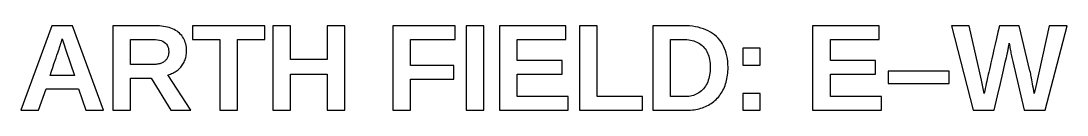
# Model space of a CAD drawing. Header units: metres. Extents: x -41.3 to 41.3, y -33.7 to 33.7.
# Drawn here: x 5.82 to 41.29, y -32.6 to -29.73 of the extents above; entities that cross this region are included whole.
import ezdxf

# ---------------------------------------------------------------- set-up
doc = ezdxf.new("R2010")
doc.units = ezdxf.units.M

msp = doc.modelspace()

# ---------------------------------------------------------------- linework, layer by layer
for p, q in [((6.86342, -29.7332), (5.81773, -32.5997)), ((7.57138, -29.7332), (6.86342, -29.7332)), ((8.61299, -32.5997), (7.57138, -29.7332)), ((10.3634, -29.7332), (8.9312, -29.7332)), ((8.9312, -29.7332), (8.9312, -32.5997)), ((10.4409, -29.7346), (10.3634, -29.7332)), ((10.5156, -29.7385), (10.4409, -29.7346)), ((10.5876, -29.745), (10.5156, -29.7385)), ((10.6567, -29.7542), (10.5876, -29.745)), ((10.7232, -29.7659), (10.6567, -29.7542)), ((10.7868, -29.7803), (10.7232, -29.7659)), ((10.8477, -29.7973), (10.7868, -29.7803)), ((14.0913, -29.7332), (11.6378, -29.7332)), ((11.6378, -29.7332), (11.6378, -30.1971)), ((14.0913, -30.1971), (14.0913, -29.7332)), ((14.9554, -29.7332), (14.3552, -29.7332)), ((14.3552, -29.7332), (14.3552, -32.5997)), ((14.9554, -30.8745), (14.9554, -29.7332)), ((16.8046, -29.7332), (16.2045, -29.7332)), ((16.2045, -29.7332), (16.2045, -30.8745)), ((16.8046, -32.5997), (16.8046, -29.7332)), ((20.538, -29.7332), (18.4242, -29.7332)), ((18.4242, -29.7332), (18.4242, -32.5997)), ((20.538, -30.1971), (20.538, -29.7332)), ((21.5099, -29.7332), (20.9098, -29.7332)), ((20.9098, -29.7332), (20.9098, -32.5997)), ((21.5099, -32.5997), (21.5099, -29.7332)), ((24.2944, -29.7332), (22.0403, -29.7332)), ((22.0403, -29.7332), (22.0403, -32.5997)), ((24.2944, -30.1971), (24.2944, -29.7332)), ((25.3544, -29.7332), (24.7543, -29.7332)), ((24.7543, -29.7332), (24.7543, -32.5997)), ((25.3544, -32.1358), (25.3544, -29.7332)), ((28.2773, -29.7332), (27.2398, -29.7332)), ((27.2398, -29.7332), (27.2398, -32.5997)), ((28.3868, -29.7354), (28.2773, -29.7332)), ((28.4924, -29.7419), (28.3868, -29.7354)), ((28.5941, -29.7527), (28.4924, -29.7419)), ((28.692, -29.7678), (28.5941, -29.7527)), ((28.786, -29.7873), (28.692, -29.7678)), ((28.8761, -29.8111), (28.786, -29.7873)), ((34.9179, -29.7332), (32.6638, -29.7332)), ((32.6638, -29.7332), (32.6638, -32.5997)), ((34.9179, -30.1971), (34.9179, -29.7332)), ((37.9745, -29.7332), (37.3662, -29.7332)), ((37.3662, -29.7332), (38.1046, -32.5997)), ((38.3894, -31.5845), (37.9745, -29.7332)), ((38.9998, -29.7332), (38.9474, -29.9569)), ((39.6711, -29.7332), (38.9998, -29.7332)), ((40.0332, -31.259), (39.6711, -29.7332)), ((40.6822, -29.7332), (40.3363, -31.3282)), ((40.55, -32.5997), (41.2905, -29.7332)), ((41.2905, -29.7332), (40.6822, -29.7332)), ((10.9058, -29.8168), (10.8477, -29.7973)), ((10.9611, -29.8391), (10.9058, -29.8168)), ((11.0137, -29.8639), (10.9611, -29.8391)), ((11.0635, -29.8913), (11.0137, -29.8639)), ((11.1105, -29.9213), (11.0635, -29.8913)), ((11.1548, -29.954), (11.1105, -29.9213)), ((11.196, -29.9891), (11.1548, -29.954)), ((11.2339, -30.0265), (11.196, -29.9891)), ((11.2686, -30.0661), (11.2339, -30.0265)), ((11.2999, -30.108), (11.2686, -30.0661)), ((11.3279, -30.1522), (11.2999, -30.108)), ((28.9623, -29.8391), (28.8761, -29.8111)), ((29.0447, -29.8716), (28.9623, -29.8391)), ((29.1231, -29.9083), (29.0447, -29.8716)), ((29.1977, -29.9493), (29.1231, -29.9083)), ((29.2684, -29.9947), (29.1977, -29.9493)), ((29.3353, -30.0444), (29.2684, -29.9947)), ((29.3983, -30.0984), (29.3353, -30.0444)), ((29.4569, -30.1565), (29.3983, -30.0984)), ((38.9474, -29.9569), (38.8985, -30.1658)), ((7.11111, -30.5236), (7.12762, -30.4743)), ((7.12762, -30.4743), (7.14067, -30.435)), ((7.14067, -30.435), (7.15025, -30.4057)), ((7.15025, -30.4057), (7.15637, -30.3863)), ((7.15637, -30.3863), (7.16493, -30.358)), ((7.16493, -30.358), (7.17313, -30.3306)), ((7.17313, -30.3306), (7.18092, -30.3042)), ((7.18092, -30.3042), (7.18834, -30.2788)), ((7.18834, -30.2788), (7.19537, -30.2543)), ((7.19537, -30.2543), (7.20203, -30.2309)), ((7.20203, -30.2309), (7.2052, -30.2195)), ((7.2052, -30.2195), (7.21739, -30.1747)), ((7.21739, -30.1747), (7.26013, -30.3151)), ((7.26013, -30.3151), (7.34758, -30.5918)), ((9.53136, -31.0454), (9.53136, -30.1991)), ((9.53136, -30.1991), (10.3003, -30.1991)), ((10.3003, -30.1991), (10.3786, -30.2016)), ((10.3786, -30.2016), (10.4506, -30.2089)), ((10.4506, -30.2089), (10.5163, -30.2211)), ((10.5163, -30.2211), (10.5758, -30.2382)), ((10.5758, -30.2382), (10.629, -30.2602)), ((10.629, -30.2602), (10.6759, -30.2871)), ((10.6759, -30.2871), (10.7166, -30.3189)), ((10.7166, -30.3189), (10.751, -30.3555)), ((10.751, -30.3555), (10.7792, -30.3971)), ((10.7792, -30.3971), (10.8011, -30.4435)), ((10.8011, -30.4435), (10.8168, -30.4948)), ((10.8168, -30.4948), (10.8261, -30.551)), ((11.3527, -30.1987), (11.3279, -30.1522)), ((11.3741, -30.2474), (11.3527, -30.1987)), ((11.3923, -30.2984), (11.3741, -30.2474)), ((11.4071, -30.3517), (11.3923, -30.2984)), ((11.4187, -30.4073), (11.4071, -30.3517)), ((11.4269, -30.4652), (11.4187, -30.4073)), ((11.4319, -30.5253), (11.4269, -30.4652)), ((11.6378, -30.1971), (12.5634, -30.1971)), ((12.5634, -30.1971), (12.5634, -32.5997)), ((13.1636, -30.1971), (14.0913, -30.1971)), ((13.1636, -32.5997), (13.1636, -30.1971)), ((19.0244, -31.0841), (19.0244, -30.1971)), ((19.0244, -30.1971), (20.538, -30.1971)), ((22.6404, -30.9173), (22.6404, -30.1971)), ((22.6404, -30.1971), (24.2944, -30.1971)), ((27.8399, -32.1358), (27.8399, -30.1971)), ((27.8399, -30.1971), (28.2651, -30.1971)), ((28.2651, -30.1971), (28.3325, -30.1985)), ((28.3325, -30.1985), (28.3974, -30.2028)), ((28.3974, -30.2028), (28.4598, -30.21)), ((28.4598, -30.21), (28.5199, -30.2201)), ((28.5199, -30.2201), (28.5775, -30.233)), ((28.5775, -30.233), (28.6326, -30.2489)), ((28.6326, -30.2489), (28.6853, -30.2676)), ((28.6853, -30.2676), (28.7357, -30.2892)), ((28.7357, -30.2892), (28.7835, -30.3136)), ((28.7835, -30.3136), (28.829, -30.3409)), ((28.829, -30.3409), (28.872, -30.3712)), ((28.872, -30.3712), (28.9126, -30.4042)), ((28.9126, -30.4042), (28.9507, -30.4402)), ((28.9507, -30.4402), (28.9862, -30.4789)), ((28.9862, -30.4789), (29.0189, -30.5202)), ((29.5109, -30.2183), (29.4569, -30.1565)), ((29.5602, -30.2838), (29.5109, -30.2183)), ((29.6048, -30.3531), (29.5602, -30.2838)), ((29.6447, -30.4261), (29.6048, -30.3531)), ((29.6799, -30.5029), (29.6447, -30.4261)), ((29.7105, -30.5834), (29.6799, -30.5029)), ((30.8863, -30.4962), (30.3004, -30.4962)), ((30.3004, -30.4962), (30.3004, -31.0698)), ((30.8863, -31.0698), (30.8863, -30.4962)), ((33.264, -30.9173), (33.264, -30.1971)), ((33.264, -30.1971), (34.9179, -30.1971)), ((38.8532, -30.3599), (38.8114, -30.5394)), ((38.8985, -30.1658), (38.8532, -30.3599)), ((39.2945, -30.5155), (39.301, -30.4813)), ((39.301, -30.4813), (39.3078, -30.4456)), ((39.3078, -30.4456), (39.3147, -30.4083)), ((39.3147, -30.4083), (39.3219, -30.3696)), ((39.3219, -30.3696), (39.3293, -30.3293)), ((39.3293, -30.3293), (39.337, -30.3783)), ((39.337, -30.3783), (39.3449, -30.427)), ((39.3449, -30.427), (39.3531, -30.4753)), ((39.3531, -30.4753), (39.3615, -30.5234)), ((6.93921, -31.0286), (7.01038, -30.8204)), ((7.01038, -30.8204), (7.04076, -30.7313)), ((7.04076, -30.7313), (7.06767, -30.6521)), ((7.06767, -30.6521), (7.09113, -30.5829)), ((7.09113, -30.5829), (7.11111, -30.5236)), ((7.34758, -30.5918), (7.63037, -31.4157)), ((10.7669, -30.8527), (10.7522, -30.8741)), ((10.78, -30.8303), (10.7669, -30.8527)), ((10.7915, -30.8068), (10.78, -30.8303)), ((10.8015, -30.7823), (10.7915, -30.8068)), ((10.81, -30.7566), (10.8015, -30.7823)), ((10.8169, -30.7299), (10.81, -30.7566)), ((10.8223, -30.7021), (10.8169, -30.7299)), ((10.8262, -30.6732), (10.8223, -30.7021)), ((10.8261, -30.551), (10.8293, -30.6121)), ((10.8285, -30.6432), (10.8262, -30.6732)), ((10.8293, -30.6121), (10.8285, -30.6432)), ((11.3839, -30.8881), (11.3971, -30.8481)), ((11.3971, -30.8481), (11.4082, -30.8071)), ((11.4082, -30.8071), (11.4173, -30.7652)), ((11.4173, -30.7652), (11.4244, -30.7223)), ((11.4244, -30.7223), (11.4295, -30.6784)), ((11.4295, -30.6784), (11.4325, -30.6335)), ((11.4335, -30.5877), (11.4319, -30.5253)), ((11.4325, -30.6335), (11.4335, -30.5877)), ((29.0189, -30.5202), (29.0487, -30.5641)), ((29.0487, -30.5641), (29.0757, -30.6105)), ((29.0757, -30.6105), (29.0999, -30.6596)), ((29.0999, -30.6596), (29.1212, -30.7112)), ((29.1212, -30.7112), (29.1396, -30.7654)), ((29.1396, -30.7654), (29.1553, -30.8222)), ((29.1553, -30.8222), (29.168, -30.8816)), ((29.7363, -30.6677), (29.7105, -30.5834)), ((29.7574, -30.7557), (29.7363, -30.6677)), ((29.7738, -30.8474), (29.7574, -30.7557)), ((29.7856, -30.9429), (29.7738, -30.8474)), ((38.7384, -30.8541), (38.7072, -30.9894)), ((38.7731, -30.7041), (38.7384, -30.8541)), ((38.8114, -30.5394), (38.7731, -30.7041)), ((39.2161, -30.884), (39.2318, -30.8156)), ((39.2318, -30.8156), (39.2431, -30.766)), ((39.2431, -30.766), (39.25, -30.7352)), ((39.25, -30.7352), (39.2548, -30.713)), ((39.2548, -30.713), (39.2598, -30.6893)), ((39.2598, -30.6893), (39.265, -30.6641)), ((39.265, -30.6641), (39.2705, -30.6374)), ((39.2705, -30.6374), (39.2762, -30.6092)), ((39.2762, -30.6092), (39.2821, -30.5795)), ((39.2821, -30.5795), (39.2882, -30.5482)), ((39.2882, -30.5482), (39.2945, -30.5155)), ((39.3615, -30.5234), (39.3702, -30.5711)), ((39.3702, -30.5711), (39.3792, -30.6185)), ((39.3792, -30.6185), (39.3884, -30.6656)), ((39.3884, -30.6656), (39.3979, -30.7124)), ((39.3979, -30.7124), (39.4077, -30.7589)), ((39.4077, -30.7589), (39.4177, -30.8051)), ((39.4177, -30.8051), (39.428, -30.8509)), ((39.428, -30.8509), (39.4386, -30.8965)), ((6.85417, -31.2767), (6.89842, -31.1477)), ((6.89842, -31.1477), (6.93921, -31.0286)), ((10.3166, -31.0454), (9.53136, -31.0454)), ((10.3547, -31.0448), (10.3166, -31.0454)), ((10.3914, -31.0427), (10.3547, -31.0448)), ((10.4265, -31.0394), (10.3914, -31.0427)), ((10.4603, -31.0346), (10.4265, -31.0394)), ((10.4926, -31.0286), (10.4603, -31.0346)), ((10.5235, -31.0212), (10.4926, -31.0286)), ((10.5529, -31.0124), (10.5235, -31.0212)), ((10.5809, -31.0023), (10.5529, -31.0124)), ((10.6074, -30.9908), (10.5809, -31.0023)), ((10.6325, -30.978), (10.6074, -30.9908)), ((10.6561, -30.9639), (10.6325, -30.978)), ((10.6783, -30.9484), (10.6561, -30.9639)), ((10.6991, -30.9315), (10.6783, -30.9484)), ((10.7183, -30.9134), (10.6991, -30.9315)), ((10.7361, -30.8943), (10.7183, -30.9134)), ((10.7522, -30.8741), (10.7361, -30.8943)), ((11.1461, -31.2279), (11.1773, -31.2004)), ((11.1773, -31.2004), (11.2072, -31.1712)), ((11.2072, -31.1712), (11.2356, -31.1402)), ((11.2356, -31.1402), (11.2626, -31.1075)), ((11.2626, -31.1075), (11.2879, -31.0734)), ((11.2879, -31.0734), (11.3111, -31.0383)), ((11.3111, -31.0383), (11.3324, -31.0022)), ((11.3324, -31.0022), (11.3516, -30.9651)), ((11.3516, -30.9651), (11.3688, -30.9271)), ((11.3688, -30.9271), (11.3839, -30.8881)), ((16.2045, -30.8745), (14.9554, -30.8745)), ((20.4912, -31.0841), (19.0244, -31.0841)), ((20.4912, -31.5479), (20.4912, -31.0841)), ((24.1703, -30.9173), (22.6404, -30.9173)), ((24.1703, -31.3811), (24.1703, -30.9173)), ((29.168, -30.8816), (29.178, -30.9436)), ((29.178, -30.9436), (29.1851, -31.0082)), ((29.1851, -31.0082), (29.1894, -31.0754)), ((29.1894, -31.2144), (29.1854, -31.2814)), ((29.1894, -31.0754), (29.1908, -31.1451)), ((29.1908, -31.1451), (29.1894, -31.2144)), ((29.7926, -31.0421), (29.7856, -30.9429)), ((29.7909, -31.2789), (29.7939, -31.2127)), ((29.795, -31.1451), (29.7926, -31.0421)), ((29.7939, -31.2127), (29.795, -31.1451)), ((30.3004, -31.0698), (30.8863, -31.0698)), ((34.7938, -30.9173), (33.264, -30.9173)), ((34.7938, -31.3811), (34.7938, -30.9173)), ((38.6553, -31.2158), (38.6347, -31.3069)), ((38.6795, -31.11), (38.6553, -31.2158)), ((38.7072, -30.9894), (38.6795, -31.11)), ((39.1092, -31.345), (39.1714, -31.077)), ((39.1714, -31.077), (39.196, -30.9711)), ((39.196, -30.9711), (39.2161, -30.884)), ((39.4386, -30.8965), (39.4494, -30.9417)), ((39.4494, -30.9417), (39.8379, -32.5997)), ((6.80644, -31.4157), (6.85417, -31.2767)), ((7.63037, -31.4157), (6.80644, -31.4157)), ((9.53136, -31.5113), (10.2352, -31.5113)), ((9.53136, -32.5997), (9.53136, -31.5113)), ((10.2352, -31.5113), (10.9005, -32.5997)), ((10.8008, -31.3953), (10.8448, -31.3838)), ((11.5759, -32.5997), (10.8008, -31.3953)), ((10.8448, -31.3838), (10.8875, -31.3705)), ((10.8875, -31.3705), (10.9287, -31.3554)), ((10.9287, -31.3554), (10.9685, -31.3386)), ((10.9685, -31.3386), (11.0068, -31.32)), ((11.0068, -31.32), (11.0438, -31.2996)), ((11.0438, -31.2996), (11.0793, -31.2775)), ((11.0793, -31.2775), (11.1134, -31.2536)), ((11.1134, -31.2536), (11.1461, -31.2279)), ((14.9554, -31.3709), (16.2045, -31.3709)), ((14.9554, -32.5997), (14.9554, -31.3709)), ((16.2045, -31.3709), (16.2045, -32.5997)), ((19.0244, -31.5479), (20.4912, -31.5479)), ((19.0244, -32.5997), (19.0244, -31.5479)), ((22.6404, -32.1358), (22.6404, -31.3811)), ((22.6404, -31.3811), (24.1703, -31.3811)), ((29.1422, -31.5269), (29.1247, -31.5826)), ((29.1571, -31.4689), (29.1422, -31.5269)), ((29.1692, -31.4087), (29.1571, -31.4689)), ((29.1786, -31.3462), (29.1692, -31.4087)), ((29.1854, -31.2814), (29.1786, -31.3462)), ((29.7445, -31.59), (29.7579, -31.5304)), ((29.7579, -31.5304), (29.7692, -31.4695)), ((29.7692, -31.4695), (29.7785, -31.4073)), ((29.7785, -31.4073), (29.7857, -31.3438)), ((29.7857, -31.3438), (29.7909, -31.2789)), ((33.264, -32.1358), (33.264, -31.3811)), ((33.264, -31.3811), (34.7938, -31.3811)), ((37.2881, -31.2753), (35.2252, -31.2753)), ((35.2252, -31.2753), (35.2252, -31.6883)), ((37.2881, -31.6883), (37.2881, -31.2753)), ((38.5939, -31.492), (38.5688, -31.6121)), ((38.604, -31.445), (38.5939, -31.492)), ((38.6175, -31.3833), (38.604, -31.445)), ((38.6347, -31.3069), (38.6175, -31.3833)), ((39.0293, -31.6882), (39.1092, -31.345)), ((40.0401, -31.2879), (40.0332, -31.259)), ((40.0478, -31.3218), (40.0401, -31.2879)), ((40.0561, -31.3609), (40.0478, -31.3218)), ((40.0651, -31.405), (40.0561, -31.3609)), ((40.0748, -31.4543), (40.0651, -31.405)), ((40.0852, -31.5086), (40.0748, -31.4543)), ((40.0963, -31.5681), (40.0852, -31.5086)), ((40.1082, -31.6327), (40.0963, -31.5681)), ((40.3363, -31.3282), (40.2285, -31.7961)), ((6.41789, -32.5997), (6.6722, -31.8673)), ((6.6722, -31.8673), (7.76465, -31.8673)), ((7.76465, -31.8673), (8.01895, -32.5997)), ((28.9269, -31.9088), (28.8891, -31.9451)), ((28.9629, -31.8694), (28.9269, -31.9088)), ((28.9966, -31.8272), (28.9629, -31.8694)), ((29.0276, -31.7828), (28.9966, -31.8272)), ((29.056, -31.7362), (29.0276, -31.7828)), ((29.0816, -31.6872), (29.056, -31.7362)), ((29.1045, -31.636), (29.0816, -31.6872)), ((29.1247, -31.5826), (29.1045, -31.636)), ((29.5934, -31.9691), (29.621, -31.9192)), ((29.621, -31.9192), (29.6468, -31.8677)), ((29.6468, -31.8677), (29.6704, -31.8148)), ((29.6704, -31.8148), (29.692, -31.7606)), ((29.692, -31.7606), (29.7116, -31.705)), ((29.7116, -31.705), (29.7291, -31.6482)), ((29.7291, -31.6482), (29.7445, -31.59)), ((35.2252, -31.6883), (37.2881, -31.6883)), ((38.483, -32.0321), (38.3894, -31.5845)), ((38.5178, -31.8605), (38.5005, -31.9457)), ((38.535, -31.7765), (38.5178, -31.8605)), ((38.552, -31.6937), (38.535, -31.7765)), ((38.5688, -31.6121), (38.552, -31.6937)), ((38.9318, -32.1064), (39.0293, -31.6882)), ((40.1207, -31.7023), (40.1082, -31.6327)), ((40.1339, -31.7771), (40.1207, -31.7023)), ((40.1478, -31.857), (40.1339, -31.7771)), ((40.1624, -31.942), (40.1478, -31.857)), ((40.2285, -31.7961), (40.1777, -32.0321)), ((24.3778, -32.1358), (22.6404, -32.1358)), ((24.3778, -32.5997), (24.3778, -32.1358)), ((26.8924, -32.1358), (25.3544, -32.1358)), ((26.8924, -32.5997), (26.8924, -32.1358)), ((28.3485, -32.1358), (27.8399, -32.1358)), ((28.4071, -32.1343), (28.3485, -32.1358)), ((28.4637, -32.1295), (28.4071, -32.1343)), ((28.5185, -32.1217), (28.4637, -32.1295)), ((28.5714, -32.1106), (28.5185, -32.1217)), ((28.6224, -32.0964), (28.5714, -32.1106)), ((28.6715, -32.0791), (28.6224, -32.0964)), ((28.7188, -32.0586), (28.6715, -32.0791)), ((28.7642, -32.0349), (28.7188, -32.0586)), ((28.8077, -32.0081), (28.7642, -32.0349)), ((28.8493, -31.9782), (28.8077, -32.0081)), ((28.8891, -31.9451), (28.8493, -31.9782)), ((29.311, -32.3023), (29.3522, -32.2671)), ((29.3522, -32.2671), (29.3918, -32.2301)), ((29.3918, -32.2301), (29.4297, -32.1912)), ((29.4297, -32.1912), (29.4659, -32.1505)), ((29.4659, -32.1505), (29.5003, -32.1079)), ((29.5003, -32.1079), (29.5331, -32.0635)), ((29.5331, -32.0635), (29.5641, -32.0172)), ((29.5641, -32.0172), (29.5934, -31.9691)), ((30.8863, -32.028), (30.3004, -32.028)), ((30.3004, -32.028), (30.3004, -32.5997)), ((30.8863, -32.5997), (30.8863, -32.028)), ((35.0013, -32.1358), (33.264, -32.1358)), ((35.0013, -32.5997), (35.0013, -32.1358)), ((38.5005, -31.9457), (38.483, -32.0321)), ((38.8167, -32.5997), (38.9318, -32.1064)), ((40.1777, -32.0321), (40.1624, -31.942)), ((5.81773, -32.5997), (6.41789, -32.5997)), ((8.01895, -32.5997), (8.61299, -32.5997)), ((8.9312, -32.5997), (9.53136, -32.5997)), ((10.9005, -32.5997), (11.5759, -32.5997)), ((12.5634, -32.5997), (13.1636, -32.5997)), ((14.3552, -32.5997), (14.9554, -32.5997)), ((16.2045, -32.5997), (16.8046, -32.5997)), ((18.4242, -32.5997), (19.0244, -32.5997)), ((20.9098, -32.5997), (21.5099, -32.5997)), ((22.0403, -32.5997), (24.3778, -32.5997)), ((24.7543, -32.5997), (26.8924, -32.5997)), ((27.2398, -32.5997), (28.3994, -32.5997)), ((28.3994, -32.5997), (28.4621, -32.5986)), ((28.4621, -32.5986), (28.5236, -32.5955)), ((28.5236, -32.5955), (28.5841, -32.5904)), ((28.5841, -32.5904), (28.6435, -32.5831)), ((28.6435, -32.5831), (28.7018, -32.5738)), ((28.7018, -32.5738), (28.759, -32.5624)), ((28.759, -32.5624), (28.8151, -32.549)), ((28.8151, -32.549), (28.8701, -32.5334)), ((28.8701, -32.5334), (28.924, -32.5158)), ((28.924, -32.5158), (28.9768, -32.4962)), ((28.9768, -32.4962), (29.0286, -32.4744)), ((29.0286, -32.4744), (29.0792, -32.4506)), ((29.0792, -32.4506), (29.1287, -32.4247)), ((29.1287, -32.4247), (29.1768, -32.3969)), ((29.1768, -32.3969), (29.2233, -32.3672)), ((29.2233, -32.3672), (29.268, -32.3357)), ((29.268, -32.3357), (29.311, -32.3023)), ((30.3004, -32.5997), (30.8863, -32.5997)), ((32.6638, -32.5997), (35.0013, -32.5997)), ((38.1046, -32.5997), (38.8167, -32.5997)), ((39.8379, -32.5997), (40.55, -32.5997))]:
    msp.add_line(p, q)

doc.saveas('drawing.dxf')
